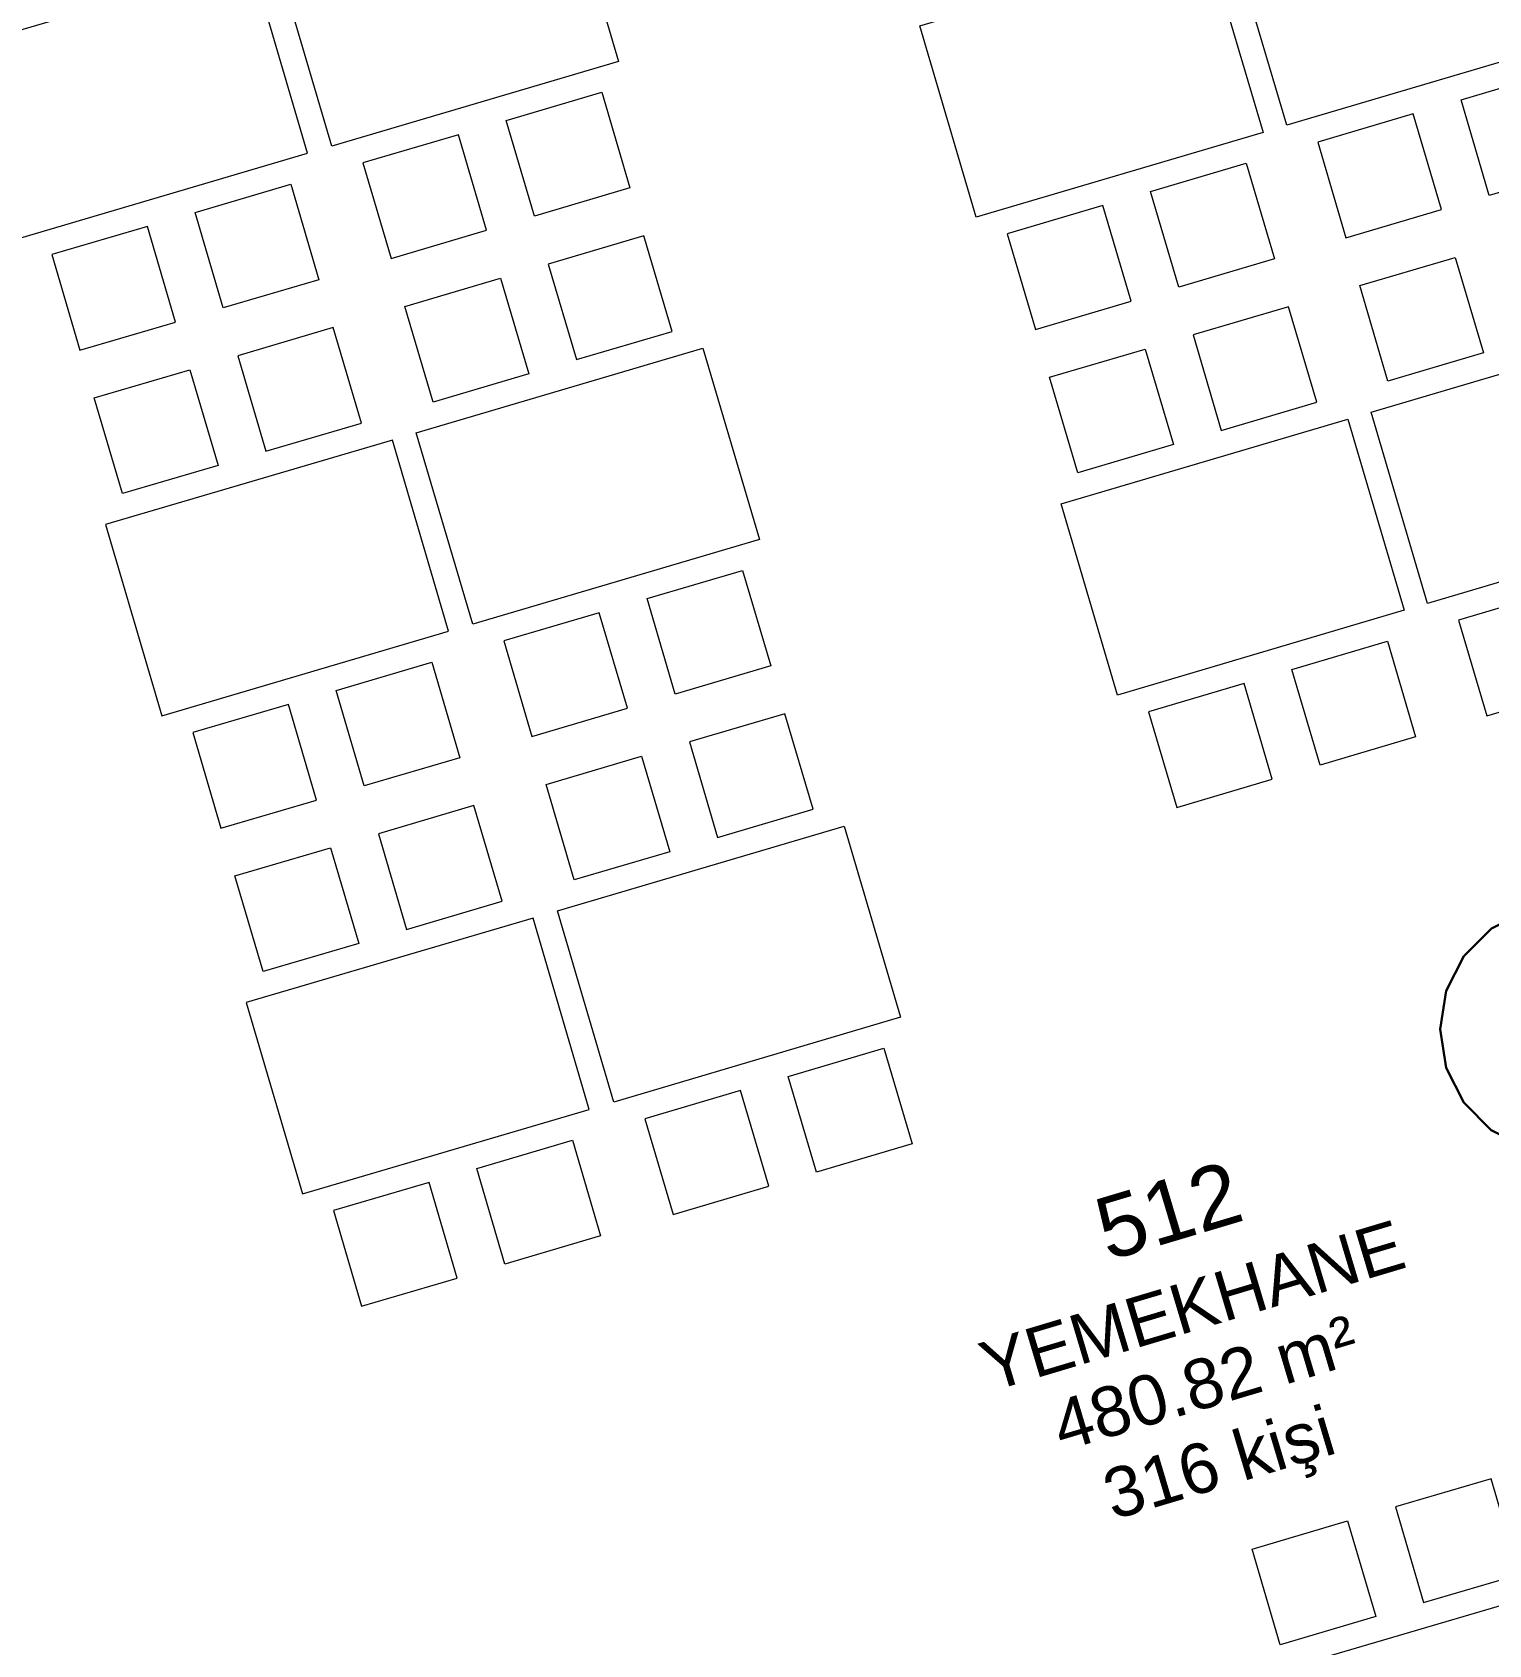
# Model space of a CAD drawing. Header units: millimetres. Extents: x 62878 to 70819, y -67946 to -61850.
# Drawn here: x 64246 to 64831, y -65435 to -64788 of the extents above; entities that cross this region are included whole.
import ezdxf
from ezdxf.enums import TextEntityAlignment as Align

# ---------------------------------------------------------------- set-up
doc = ezdxf.new("R2010")
doc.units = ezdxf.units.MM
for name, color, linetype in [('Alan yazısı 2', 6, 'Continuous'), ('MAH-ADI 2', 11, 'Continuous'), ('Mahal no.-yeni', 7, 'Continuous')]:
    doc.layers.add(name, color=color, linetype=linetype)
doc.layers.add('BAP', color=41, linetype='Continuous', lineweight=30)
doc.layers.add('TEFRİŞ-yeni', color=53, linetype='Continuous', lineweight=9)
doc.styles.add('bold', font='arial.ttf', dxfattribs={"height": 10})

msp = doc.modelspace()

# ---------------------------------------------------------------- linework, layer by layer
at = {"layer": 'BAP'}
msp.add_lwpolyline([(64911.11, -65187.81), (64908.67, -65172.36), (64901.58, -65158.42), (64890.52, -65147.35), (64876.59, -65140.24), (64861.14, -65137.78), (64845.69, -65140.22), (64831.74, -65147.31), (64820.68, -65158.36), (64813.56, -65172.3), (64811.11, -65187.75), (64813.55, -65203.2), (64820.64, -65217.14), (64831.69, -65228.21), (64845.63, -65235.32), (64861.08, -65237.78), (64876.53, -65235.34), (64890.47, -65228.25), (64901.54, -65217.19), (64908.65, -65203.26)], close=True, dxfattribs=at)
at = {"layer": 'TEFRİŞ-yeni'}
for points in [[(64726.91, -64748.23), (64841.99, -64714.23), (64864.66, -64790.95), (64749.58, -64824.95), (64726.91, -64748.23)], [(64343.65, -64756.57), (64458.74, -64722.57), (64481.4, -64799.29), (64366.32, -64833.29), (64343.65, -64756.57)], [(64602.33, -64785.05), (64717.41, -64751.05), (64740.08, -64827.77), (64624.99, -64861.77), (64602.33, -64785.05)], [(64334.02, -64759.43), (64218.91, -64793.3), (64241.49, -64870.05), (64356.61, -64836.17), (64334.02, -64759.43)], [(64819.54, -64814.71), (64857.9, -64803.37), (64869.24, -64841.73), (64830.88, -64853.07), (64819.54, -64814.71)], [(64436.29, -64823.05), (64474.65, -64811.71), (64485.98, -64850.07), (64447.62, -64861.41), (64436.29, -64823.05)], [(64800.36, -64820.37), (64762, -64831.71), (64773.34, -64870.07), (64811.7, -64858.73), (64800.36, -64820.37)], [(64417.11, -64828.72), (64378.75, -64840.05), (64390.08, -64878.41), (64428.44, -64867.08), (64417.11, -64828.72)], [(64694.96, -64851.53), (64733.32, -64840.19), (64744.65, -64878.55), (64706.29, -64889.89), (64694.96, -64851.53)], [(64311.46, -64859.88), (64349.84, -64848.59), (64361.13, -64886.96), (64322.76, -64898.26), (64311.46, -64859.88)], [(64675.78, -64857.19), (64637.42, -64868.53), (64648.75, -64906.89), (64687.11, -64895.56), (64675.78, -64857.19)], [(64292.28, -64865.53), (64253.91, -64876.82), (64265.2, -64915.19), (64303.57, -64903.9), (64292.28, -64865.53)], [(64464.5, -64918.99), (64502.86, -64907.65), (64491.52, -64869.29), (64453.16, -64880.63), (64464.5, -64918.99)], [(64828.57, -64916.31), (64790.21, -64927.65), (64778.88, -64889.29), (64817.24, -64877.95), (64828.57, -64916.31)], [(64445.32, -64924.65), (64406.95, -64935.99), (64395.62, -64897.63), (64433.98, -64886.29), (64445.32, -64924.65)], [(64723.29, -64947.43), (64761.66, -64936.09), (64750.32, -64897.73), (64711.96, -64909.07), (64723.29, -64947.43)], [(64339.82, -64955.78), (64378.19, -64944.49), (64366.9, -64906.11), (64328.53, -64917.4), (64339.82, -64955.78)], [(64783.45, -64940.07), (64898.54, -64906.07), (64921.2, -64982.79), (64806.12, -65016.79), (64783.45, -64940.07)], [(64400.2, -64948.41), (64515.28, -64914.41), (64537.95, -64991.13), (64422.87, -65025.13), (64400.2, -64948.41)], [(64704.11, -64953.1), (64665.75, -64964.43), (64654.42, -64926.07), (64692.78, -64914.74), (64704.11, -64953.1)], [(64320.64, -64961.42), (64282.26, -64972.72), (64270.97, -64934.34), (64309.34, -64923.05), (64320.64, -64961.42)], [(64659, -64976.85), (64774.08, -64942.85), (64796.75, -65019.57), (64681.67, -65053.58), (64659, -64976.85)], [(64390.61, -64951.26), (64275.49, -64985.13), (64298.08, -65061.88), (64413.19, -65028), (64390.61, -64951.26)], [(64492.83, -65014.89), (64531.19, -65003.55), (64542.53, -65041.92), (64504.17, -65053.25), (64492.83, -65014.89)], [(64856.91, -65012.21), (64818.55, -65023.55), (64829.88, -65061.91), (64868.24, -65050.57), (64856.91, -65012.21)], [(64473.65, -65020.56), (64435.29, -65031.89), (64446.62, -65070.25), (64484.99, -65058.92), (64473.65, -65020.56)], [(64751.63, -65043.33), (64789.99, -65032), (64801.32, -65070.36), (64762.96, -65081.69), (64751.63, -65043.33)], [(64368.05, -65051.71), (64406.42, -65040.42), (64417.72, -65078.79), (64379.34, -65090.08), (64368.05, -65051.71)], [(64732.45, -65049), (64694.09, -65060.33), (64705.42, -65098.69), (64743.78, -65087.36), (64732.45, -65049)], [(64348.86, -65057.36), (64310.49, -65068.65), (64321.78, -65107.02), (64360.16, -65095.73), (64348.86, -65057.36)], [(64521.17, -65110.79), (64559.53, -65099.46), (64548.19, -65061.1), (64509.83, -65072.43), (64521.17, -65110.79)], [(64501.99, -65116.46), (64463.63, -65127.79), (64452.29, -65089.43), (64490.65, -65078.1), (64501.99, -65116.46)], [(64396.28, -65147.64), (64434.65, -65136.35), (64423.36, -65097.98), (64384.99, -65109.27), (64396.28, -65147.64)], [(64456.87, -65140.22), (64571.95, -65106.21), (64594.62, -65182.93), (64479.54, -65216.94), (64456.87, -65140.22)], [(64377.09, -65153.29), (64338.72, -65164.58), (64327.43, -65126.21), (64365.8, -65114.92), (64377.09, -65153.29)], [(64447.07, -65143.12), (64331.95, -65177), (64354.53, -65253.74), (64469.65, -65219.87), (64447.07, -65143.12)], [(64549.5, -65206.69), (64587.86, -65195.36), (64599.2, -65233.72), (64560.84, -65245.05), (64549.5, -65206.69)], [(64530.32, -65212.36), (64491.96, -65223.69), (64503.3, -65262.05), (64541.66, -65250.72), (64530.32, -65212.36)], [(64424.51, -65243.58), (64462.88, -65232.28), (64474.18, -65270.66), (64435.8, -65281.95), (64424.51, -65243.58)], [(64405.32, -65249.22), (64366.95, -65260.51), (64378.24, -65298.89), (64416.62, -65287.6), (64405.32, -65249.22)], [(64804.5, -65417.77), (64842.88, -65406.48), (64831.58, -65368.11), (64793.21, -65379.4), (64804.5, -65417.77)], [(64785.32, -65423.42), (64746.94, -65434.71), (64735.65, -65396.34), (64774.02, -65385.04), (64785.32, -65423.42)], [(64855.29, -65413.25), (64740.17, -65447.13), (64762.76, -65523.87), (64877.88, -65490), (64855.29, -65413.25)]]:
    msp.add_lwpolyline(points, dxfattribs=at)

# ---------------------------------------------------------------- texts
at = {"layer": 'Alan yazısı 2', "style": 'bold'}
for s, p in [('480.82 m²', (64716.75, -65329.59)), ('316 kişi', (64722.33, -65361.58))]:
    msp.add_text(s, height=20, rotation=16.65334, dxfattribs=at).set_placement(p, align=Align.MIDDLE_CENTER)
at = {"layer": 'MAH-ADI 2', "style": 'bold'}
msp.add_text('YEMEKHANE', height=20, rotation=16.65334, dxfattribs=at).set_placement((64711.64, -65298.6), align=Align.MIDDLE_CENTER)
at = {"layer": 'Mahal no.-yeni', "color": 1, "style": 'bold'}
msp.add_text('512', height=25, rotation=16.65334, dxfattribs=at).set_placement((64702.09, -65260.45), align=Align.MIDDLE_CENTER)

doc.saveas('drawing.dxf')
